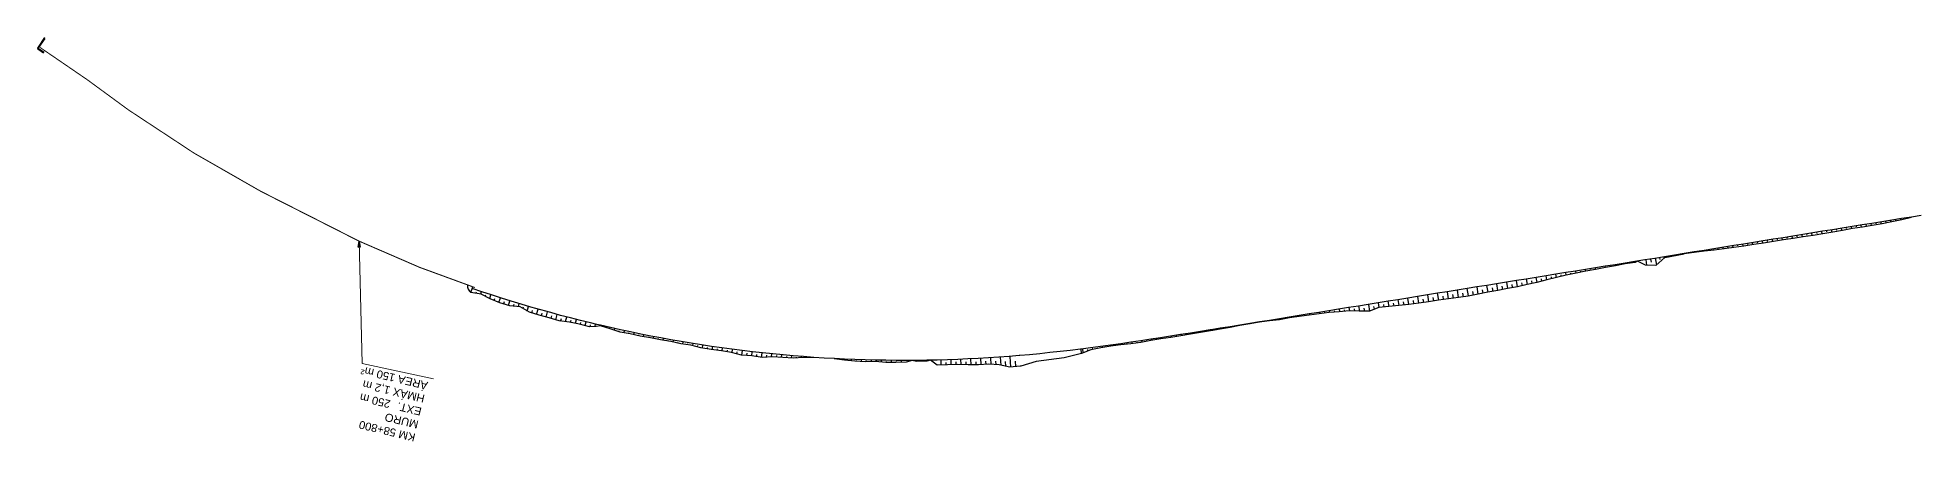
# Model space of a CAD drawing. Header units: metres. Extents: x 288738 to 324331, y 7399322 to 7465117.
# Drawn here: x 309204 to 310143, y 7432464 to 7432666 of the extents above; entities that cross this region are included whole.
import ezdxf

# ---------------------------------------------------------------- set-up
doc = ezdxf.new("R2010")
doc.units = ezdxf.units.M
doc.header["$LTSCALE"] = 10
for name, color, linetype in [('F-HZ-CORREDOR', 7, 'Continuous'), ('F-HZ-CORREDOR-FEAT', 2, 'Continuous'), ('F-HZ-MURO', 210, 'Continuous'), ('F-HZ-MUROS', 210, 'Continuous'), ('F-HZ-TALUDE', 2, 'Continuous')]:
    doc.layers.add(name, color=color, linetype=linetype)
doc.layers.add('U-HZ-TEXTO-MUROS', color=2, linetype='Continuous', lineweight=0)
doc.styles.add('ARIAL', font='arial.ttf')
doc.styles.add('DIM', font='arial.ttf', dxfattribs={"width": 0.8})
doc.dimstyles.new('U-1_2000', dxfattribs={"dimscale": 2, "dimtxt": 1.5, "dimasz": 0.75, "dimexe": 0.75, "dimexo": 0.75, "dimgap": 0.25, "dimtad": 1, "dimzin": 4, "dimtxsty": 'DIM', "dimblk": 'ARCHTICK', "dimcen": 0.7, "dimdle": 0.75, "dimclrd": 256, "dimclre": 256, "dimclrt": 256, "dimaunit": 1, "dimadec": 3, "dimazin": 2, "dimtfac": 1, "dimtofl": 0, "dimtmove": 0, "dimatfit": 3, "dimldrblk": 'CLOSEDBLANK', "dimfxl": 0, "dimtolj": 1, "dimtzin": 0, "dimlwd": -1, "dimlwe": -1, "dimarcsym": 0})

# ---------------------------------------------------------------- blocks, each defined once
blk = doc.blocks.new('_ArchTick')
at = {"color": 0, "linetype": 'ByBlock', "const_width": 0.15}
blk.add_lwpolyline([(-0.5, -0.5), (0.5, 0.5)], dxfattribs=at)

msp = doc.modelspace()

# ---------------------------------------------------------------- linework, layer by layer
at = {"layer": 'F-HZ-CORREDOR', "color": 90, "linetype": 'Continuous', "lineweight": -3}
for p, q in [((310127.327, 7432574.195, 714.527), (310127.399, 7432573.744, 714.222)), ((310129.794, 7432574.592, 714.535), (310129.931, 7432573.746, 713.964)), ((310132.26, 7432574.99, 714.544), (310132.319, 7432574.623, 714.296)), ((310134.724, 7432575.387, 714.552), (310134.821, 7432574.784, 714.145)), ((310137.188, 7432575.784, 714.561), (310137.225, 7432575.555, 714.406)), ((310139.652, 7432576.181, 714.569), (310139.701, 7432575.873, 714.361)), ((310070.561, 7432565.05, 714.294), (310070.748, 7432563.89, 713.51)), ((310073.029, 7432565.447, 714.305), (310073.123, 7432564.866, 713.913)), ((310075.498, 7432565.845, 714.316), (310075.684, 7432564.689, 713.536)), ((310077.966, 7432566.243, 714.328), (310078.059, 7432565.661, 713.935)), ((310080.434, 7432566.64, 714.339), (310080.623, 7432565.464, 713.545)), ((310082.902, 7432567.038, 714.35), (310082.998, 7432566.442, 713.947)), ((310085.37, 7432567.435, 714.361), (310085.565, 7432566.226, 713.544)), ((310087.838, 7432567.833, 714.371), (310087.936, 7432567.223, 713.959)), ((310090.306, 7432568.231, 714.382), (310090.504, 7432567.002, 713.552)), ((310092.775, 7432568.628, 714.392), (310092.874, 7432568.011, 713.975)), ((310095.243, 7432569.026, 714.403), (310095.443, 7432567.785, 713.565)), ((310097.711, 7432569.424, 714.413), (310097.809, 7432568.815, 714.002)), ((310100.179, 7432569.821, 714.423), (310100.369, 7432568.638, 713.624)), ((310102.647, 7432570.219, 714.433), (310102.739, 7432569.645, 714.046)), ((310105.114, 7432570.616, 714.443), (310105.294, 7432569.505, 713.693)), ((310107.582, 7432571.014, 714.453), (310107.669, 7432570.475, 714.089)), ((310110.05, 7432571.412, 714.463), (310110.219, 7432570.365, 713.756)), ((310112.518, 7432571.809, 714.472), (310112.602, 7432571.294, 714.124)), ((310114.987, 7432572.207, 714.481), (310115.151, 7432571.187, 713.793)), ((310117.455, 7432572.604, 714.491), (310117.536, 7432572.102, 714.151)), ((310119.923, 7432573.002, 714.5), (310120.082, 7432572.011, 713.831)), ((310122.391, 7432573.4, 714.509), (310122.469, 7432572.915, 714.181)), ((310124.859, 7432573.797, 714.518), (310125.012, 7432572.849, 713.877)), ((310012.214, 7432555.65, 714.018), (310012.757, 7432552.283, 711.745)), ((310014.292, 7432555.984, 714.028), (310014.456, 7432554.968, 713.341)), ((310016.369, 7432556.319, 714.038), (310016.482, 7432555.618, 713.564)), ((310028.619, 7432558.293, 714.096), (310028.628, 7432558.235, 714.056)), ((310031.086, 7432558.69, 714.107), (310031.114, 7432558.518, 713.991)), ((310033.552, 7432559.087, 714.119), (310033.575, 7432558.948, 714.025)), ((310036.017, 7432559.484, 714.13), (310036.082, 7432559.085, 713.861)), ((310038.484, 7432559.882, 714.142), (310038.523, 7432559.635, 713.975)), ((310040.95, 7432560.279, 714.154), (310041.044, 7432559.697, 713.761)), ((310043.417, 7432560.677, 714.165), (310043.47, 7432560.348, 713.943)), ((310045.884, 7432561.074, 714.177), (310046.002, 7432560.343, 713.684)), ((310048.351, 7432561.471, 714.189), (310048.417, 7432561.064, 713.913)), ((310050.818, 7432561.869, 714.2), (310050.963, 7432560.966, 713.59)), ((310053.285, 7432562.266, 714.212), (310053.361, 7432561.794, 713.893)), ((310055.753, 7432562.664, 714.224), (310055.91, 7432561.692, 713.567)), ((310058.221, 7432563.062, 714.235), (310058.302, 7432562.563, 713.898)), ((310060.689, 7432563.459, 714.247), (310060.854, 7432562.436, 713.556)), ((310063.157, 7432563.857, 714.259), (310063.243, 7432563.327, 713.901)), ((310065.625, 7432564.254, 714.27), (310065.802, 7432563.157, 713.529)), ((310068.093, 7432564.652, 714.282), (310068.184, 7432564.087, 713.901)), ((310007.43, 7432554.879, 713.995), (310007.861, 7432552.202, 712.188)), ((310009.849, 7432555.269, 714.007), (310010.104, 7432553.685, 712.938)), ((309643.1, 7432504.538, 712.294), (309643.105, 7432503.961, 711.909)), ((309645.596, 7432504.569, 712.305), (309645.598, 7432504.336, 712.15)), ((309648.092, 7432504.6, 712.317), (309648.097, 7432504.245, 712.08))]:
    msp.add_line(p, q, dxfattribs=at)
at = {"layer": 'F-HZ-CORREDOR', "color": 10, "linetype": 'Continuous', "lineweight": -3}
for p, q in [((309953.106, 7432543.606, 716.226), (309952.71, 7432546.063, 713.737)), ((309957.953, 7432544.834, 715.808), (309957.627, 7432546.855, 713.76)), ((309960.38, 7432545.431, 715.616), (309960.234, 7432546.342, 714.694)), ((309962.808, 7432546.028, 715.424), (309962.547, 7432547.648, 713.783)), ((309965.247, 7432546.575, 715.284), (309965.129, 7432547.31, 714.539)), ((309967.687, 7432547.122, 715.144), (309967.474, 7432548.442, 713.807)), ((309970.132, 7432547.641, 715.032), (309970.036, 7432548.24, 714.425)), ((309972.578, 7432548.159, 714.921), (309972.405, 7432549.236, 713.83)), ((309975.026, 7432548.665, 714.822), (309974.948, 7432549.149, 714.332)), ((309977.475, 7432549.172, 714.723), (309977.336, 7432550.031, 713.853)), ((309979.931, 7432549.638, 714.665), (309979.867, 7432550.033, 714.265)), ((309982.387, 7432550.104, 714.607), (309982.271, 7432550.826, 713.877)), ((309984.843, 7432550.572, 714.547), (309984.79, 7432550.898, 714.218)), ((309987.298, 7432551.04, 714.487), (309987.205, 7432551.621, 713.9)), ((309989.761, 7432551.47, 714.467), (309989.717, 7432551.744, 714.189)), ((309992.224, 7432551.9, 714.446), (309992.141, 7432552.416, 713.923)), ((309994.683, 7432552.351, 714.403), (309994.646, 7432552.582, 714.169)), ((309997.142, 7432552.803, 714.36), (309997.076, 7432553.211, 713.947)), ((309999.615, 7432553.169, 714.403), (309999.579, 7432553.389, 714.181)), ((310002.088, 7432553.535, 714.447), (310002.012, 7432554.006, 713.97)), ((309420.198, 7432538.465, 713.89), (309421.181, 7432541.339, 710.853)), ((309422.673, 7432538.118, 713.425), (309422.945, 7432538.92, 712.578)), ((309425.149, 7432537.771, 712.959), (309425.539, 7432538.937, 711.73)), ((309427.367, 7432536.63, 713.347), (309427.62, 7432537.398, 712.538)), ((309429.572, 7432535.452, 713.775), (309430.206, 7432537.398, 711.728)), ((309898.994, 7432533.893, 716.952), (309898.442, 7432537.32, 713.481)), ((309903.936, 7432534.649, 717.015), (309903.378, 7432538.116, 713.504)), ((309906.413, 7432534.99, 717.084), (309906.129, 7432536.752, 715.3)), ((309908.889, 7432535.332, 717.152), (309908.313, 7432538.911, 713.527)), ((309911.364, 7432535.689, 717.204), (309911.072, 7432537.499, 715.372)), ((309913.838, 7432536.047, 717.257), (309913.249, 7432539.706, 713.551)), ((309916.311, 7432536.411, 717.302), (309916.014, 7432538.257, 715.432)), ((309918.784, 7432536.778, 717.345), (309918.184, 7432540.501, 713.574)), ((309921.245, 7432537.222, 717.31), (309920.948, 7432539.06, 715.448)), ((309923.705, 7432537.667, 717.273), (309923.12, 7432541.296, 713.597)), ((309926.158, 7432538.146, 717.202), (309925.873, 7432539.92, 715.406)), ((309928.612, 7432538.623, 717.133), (309928.054, 7432542.091, 713.621)), ((309931.076, 7432539.049, 717.116), (309930.799, 7432540.769, 715.374)), ((309933.539, 7432539.477, 717.097), (309932.99, 7432542.886, 713.644)), ((309935.991, 7432539.966, 717.016), (309935.723, 7432541.625, 715.336)), ((309938.442, 7432540.454, 716.936), (309937.923, 7432543.681, 713.667)), ((309940.896, 7432540.933, 716.864), (309940.643, 7432542.506, 715.272)), ((309943.349, 7432541.414, 716.791), (309942.856, 7432544.476, 713.69)), ((309945.793, 7432541.94, 716.672), (309945.557, 7432543.407, 715.187)), ((309948.237, 7432542.468, 716.552), (309947.786, 7432545.27, 713.714)), ((309950.672, 7432543.036, 716.39), (309950.46, 7432544.351, 715.058)), ((309955.529, 7432544.22, 716.017), (309955.349, 7432545.34, 714.883)), ((309431.869, 7432534.47, 714.005), (309432.218, 7432535.554, 712.866)), ((309434.181, 7432533.518, 714.204), (309434.931, 7432535.879, 711.727)), ((309436.564, 7432532.771, 714.201), (309436.934, 7432533.952, 712.964)), ((309438.966, 7432532.077, 714.147), (309439.681, 7432534.389, 711.726)), ((309441.429, 7432531.701, 713.784), (309441.73, 7432532.685, 712.755)), ((309443.916, 7432531.443, 713.308), (309444.373, 7432532.957, 711.727)), ((309446.188, 7432530.539, 713.524), (309446.444, 7432531.4, 712.626)), ((309448.333, 7432529.255, 714.147), (309449.014, 7432531.577, 711.728)), ((309450.603, 7432528.256, 714.471), (309450.985, 7432529.574, 713.1)), ((309452.999, 7432527.542, 714.497), (309453.759, 7432530.203, 711.729)), ((309455.405, 7432526.864, 714.493), (309455.78, 7432528.194, 713.112)), ((309457.825, 7432526.234, 714.45), (309458.552, 7432528.854, 711.732)), ((309462.627, 7432524.846, 714.526), (309463.353, 7432527.541, 711.735)), ((309839.617, 7432527.16, 713.877), (309839.509, 7432527.826, 713.202)), ((309842.088, 7432527.537, 713.91), (309842.033, 7432527.88, 713.562)), ((309844.561, 7432527.901, 713.956), (309844.445, 7432528.621, 713.226)), ((309847.044, 7432528.197, 714.07), (309846.977, 7432528.608, 713.654)), ((309849.527, 7432528.482, 714.195), (309849.377, 7432529.416, 713.249)), ((309852.017, 7432528.709, 714.378), (309851.928, 7432529.261, 713.819)), ((309854.507, 7432528.934, 714.564), (309854.301, 7432530.209, 713.272)), ((309856.998, 7432529.144, 714.764), (309856.88, 7432529.875, 714.024)), ((309859.49, 7432529.311, 715.007), (309859.218, 7432531.001, 713.295)), ((309861.989, 7432529.234, 715.493), (309861.815, 7432530.313, 714.4)), ((309864.488, 7432529.165, 715.969), (309864.066, 7432531.782, 713.318)), ((309866.988, 7432529.171, 716.373), (309866.746, 7432530.673, 714.851)), ((309869.474, 7432529.251, 716.7), (309868.94, 7432532.567, 713.341)), ((309871.818, 7432530.122, 716.225), (309871.59, 7432531.54, 714.789)), ((309874.168, 7432530.964, 715.779), (309873.784, 7432533.348, 713.364)), ((309876.653, 7432531.244, 715.91), (309876.451, 7432532.494, 714.643)), ((309879.137, 7432531.523, 716.041), (309878.715, 7432534.142, 713.388)), ((309881.623, 7432531.786, 716.188), (309881.401, 7432533.163, 714.793)), ((309884.109, 7432532.051, 716.334), (309883.644, 7432534.936, 713.411)), ((309886.594, 7432532.321, 716.474), (309886.352, 7432533.827, 714.948)), ((309889.08, 7432532.592, 716.613), (309888.574, 7432535.731, 713.434)), ((309891.562, 7432532.885, 716.73), (309891.301, 7432534.506, 715.088)), ((309894.045, 7432533.18, 716.845), (309893.506, 7432536.525, 713.457)), ((309896.519, 7432533.536, 716.899), (309896.247, 7432535.229, 715.184)), ((309901.465, 7432534.272, 716.983), (309901.187, 7432535.995, 715.238)), ((309460.234, 7432525.569, 714.451), (309460.593, 7432526.88, 713.092)), ((309465.047, 7432524.245, 714.48), (309465.399, 7432525.571, 713.108)), ((309467.526, 7432523.923, 714.164), (309468.14, 7432526.27, 711.738)), ((309469.999, 7432523.566, 713.887), (309470.267, 7432524.606, 712.814)), ((309472.454, 7432523.091, 713.745), (309472.946, 7432525.032, 711.743)), ((309474.902, 7432522.588, 713.635), (309475.13, 7432523.504, 712.69)), ((309477.315, 7432521.936, 713.693), (309477.779, 7432523.825, 711.748)), ((309479.737, 7432521.356, 713.682), (309479.964, 7432522.294, 712.716)), ((309482.236, 7432521.43, 713.03), (309482.532, 7432522.672, 711.754)), ((309484.708, 7432521.77, 712.133), (309484.751, 7432521.953, 711.945)), ((309487.112, 7432521.155, 712.196), (309487.21, 7432521.58, 711.76)), ((309489.512, 7432520.454, 712.345), (309489.576, 7432520.737, 712.054)), ((309491.878, 7432519.648, 712.62), (309492.063, 7432520.481, 711.767)), ((309494.239, 7432518.826, 712.915), (309494.361, 7432519.385, 712.343)), ((309496.685, 7432518.344, 712.875), (309496.916, 7432519.419, 711.775)), ((309499.155, 7432517.953, 712.745), (309499.254, 7432518.425, 712.262)), ((309501.601, 7432517.445, 712.748), (309501.797, 7432518.39, 711.783)), ((309780.396, 7432517.711, 713.513), (309780.302, 7432518.294, 712.923)), ((309782.861, 7432518.126, 713.504), (309782.816, 7432518.408, 713.219)), ((309785.327, 7432518.539, 713.499), (309785.239, 7432519.084, 712.946)), ((309787.795, 7432518.934, 713.512), (309787.751, 7432519.207, 713.235)), ((309790.264, 7432519.33, 713.524), (309790.175, 7432519.878, 712.969)), ((309792.727, 7432519.758, 713.505), (309792.685, 7432520.017, 713.243)), ((309795.187, 7432520.203, 713.469), (309795.111, 7432520.673, 712.993)), ((309797.642, 7432520.676, 713.404), (309797.61, 7432520.873, 713.204)), ((309800.098, 7432521.144, 713.345), (309800.045, 7432521.468, 713.016)), ((309802.558, 7432521.585, 713.312), (309802.536, 7432521.725, 713.17)), ((309805.02, 7432522.022, 713.284), (309804.981, 7432522.263, 713.039)), ((309807.485, 7432522.439, 713.275), (309807.467, 7432522.55, 713.163)), ((309809.948, 7432522.867, 713.257), (309809.917, 7432523.059, 713.063)), ((309812.402, 7432523.343, 713.189), (309812.393, 7432523.399, 713.131)), ((309814.861, 7432523.792, 713.148), (309814.851, 7432523.853, 713.086)), ((309817.34, 7432524.113, 713.237), (309817.329, 7432524.182, 713.167)), ((309819.821, 7432524.421, 713.34), (309819.784, 7432524.648, 713.109)), ((309822.309, 7432524.667, 713.504), (309822.278, 7432524.856, 713.312)), ((309824.79, 7432524.956, 713.625), (309824.712, 7432525.442, 713.132)), ((309827.239, 7432525.459, 713.529), (309827.208, 7432525.649, 713.336)), ((309829.693, 7432525.932, 713.464), (309829.643, 7432526.237, 713.156)), ((309832.173, 7432526.245, 713.562), (309832.142, 7432526.439, 713.365)), ((309834.654, 7432526.555, 713.662), (309834.577, 7432527.031, 713.179)), ((309837.136, 7432526.851, 713.776), (309837.089, 7432527.14, 713.483)), ((309504.04, 7432516.894, 712.801), (309504.141, 7432517.39, 712.294)), ((309506.497, 7432516.438, 712.769), (309506.688, 7432517.396, 711.793)), ((309508.964, 7432516.031, 712.695), (309509.05, 7432516.471, 712.246)), ((309511.424, 7432515.589, 712.668), (309511.587, 7432516.439, 711.803)), ((309513.881, 7432515.126, 712.67), (309513.96, 7432515.55, 712.239)), ((309516.34, 7432514.676, 712.669), (309516.495, 7432515.518, 711.813)), ((309518.801, 7432514.237, 712.667), (309518.876, 7432514.654, 712.243)), ((309521.248, 7432513.727, 712.745), (309521.407, 7432514.634, 711.825)), ((309523.679, 7432513.145, 712.908), (309523.77, 7432513.676, 712.37)), ((309526.132, 7432512.687, 712.953), (309526.318, 7432513.788, 711.837)), ((309528.615, 7432512.397, 712.839), (309528.696, 7432512.888, 712.341)), ((309531.075, 7432511.982, 712.859), (309531.235, 7432512.979, 711.85)), ((309533.494, 7432511.351, 713.111), (309533.591, 7432511.971, 712.484)), ((309535.925, 7432510.774, 713.314), (309536.145, 7432512.208, 711.863)), ((309538.384, 7432510.324, 713.4), (309538.497, 7432511.081, 712.635)), ((309540.849, 7432509.914, 713.451), (309541.076, 7432511.472, 711.877)), ((309543.333, 7432509.631, 713.388), (309543.439, 7432510.376, 712.636)), ((309545.812, 7432509.316, 713.362), (309546.013, 7432510.772, 711.892)), ((309548.267, 7432508.842, 713.512), (309548.374, 7432509.641, 712.706)), ((309550.719, 7432508.356, 713.676), (309550.947, 7432510.11, 711.907)), ((309553.15, 7432507.771, 713.959), (309553.278, 7432508.785, 712.937)), ((309555.582, 7432507.199, 714.229), (309555.863, 7432509.487, 711.924)), ((309560.567, 7432506.809, 714.045), (309560.808, 7432508.899, 711.94)), ((309725.424, 7432508.063, 714.854), (309725.151, 7432510.232, 712.667)), ((309726.302, 7432508.417, 714.618), (309726.058, 7432510.348, 712.672)), ((309728.621, 7432509.352, 713.994), (309728.537, 7432510.002, 713.338)), ((309730.998, 7432510.081, 713.587), (309730.882, 7432510.966, 712.694)), ((309733.461, 7432510.511, 713.494), (309733.409, 7432510.902, 713.099)), ((309735.925, 7432510.936, 713.41), (309735.831, 7432511.624, 712.716)), ((309738.39, 7432511.352, 713.343), (309738.348, 7432511.657, 713.036)), ((309740.858, 7432511.748, 713.3), (309740.78, 7432512.303, 712.739)), ((309743.332, 7432512.105, 713.303), (309743.294, 7432512.378, 713.027)), ((309745.812, 7432512.416, 713.354), (309745.728, 7432513.002, 712.762)), ((309748.303, 7432512.627, 713.513), (309748.25, 7432512.993, 713.143)), ((309750.788, 7432512.887, 713.625), (309750.666, 7432513.718, 712.785)), ((309753.257, 7432513.279, 713.61), (309753.197, 7432513.681, 713.203)), ((309755.725, 7432513.681, 713.586), (309755.609, 7432514.451, 712.808)), ((309758.187, 7432514.116, 713.536), (309758.133, 7432514.47, 713.177)), ((309760.649, 7432514.547, 713.49), (309760.549, 7432515.199, 712.831)), ((309763.114, 7432514.966, 713.461), (309763.066, 7432515.272, 713.152)), ((309765.581, 7432515.37, 713.449), (309765.489, 7432515.958, 712.854)), ((309768.057, 7432515.715, 713.501), (309768.008, 7432516.029, 713.183)), ((309770.531, 7432516.074, 713.539), (309770.428, 7432516.729, 712.877)), ((309772.996, 7432516.49, 713.524), (309772.946, 7432516.804, 713.206)), ((309775.462, 7432516.903, 713.512), (309775.365, 7432517.508, 712.9)), ((309777.929, 7432517.306, 713.514), (309777.881, 7432517.603, 713.212)), ((309558.075, 7432507.004, 714.137), (309558.205, 7432508.099, 713.034)), ((309563.04, 7432506.444, 714.142), (309563.161, 7432507.534, 713.046)), ((309565.513, 7432506.074, 714.246), (309565.757, 7432508.349, 711.958)), ((309568.004, 7432506.198, 713.874), (309568.103, 7432507.146, 712.92)), ((309570.498, 7432506.372, 713.453), (309570.646, 7432507.842, 711.976)), ((309572.992, 7432506.264, 713.329), (309573.057, 7432506.933, 712.657)), ((309575.486, 7432506.092, 713.273), (309575.604, 7432507.364, 711.995)), ((309577.979, 7432505.903, 713.248), (309578.034, 7432506.522, 712.626)), ((309580.472, 7432505.709, 713.233), (309580.575, 7432506.922, 712.015)), ((309582.967, 7432505.743, 713.003), (309583.007, 7432506.231, 712.514)), ((309585.463, 7432505.879, 712.679), (309585.513, 7432506.521, 712.035)), ((309587.962, 7432505.947, 712.434), (309587.976, 7432506.141, 712.24)), ((309590.462, 7432505.973, 712.238), (309590.474, 7432506.155, 712.056)), ((309602.931, 7432505.171, 712.337), (309602.937, 7432505.284, 712.225)), ((309605.414, 7432504.883, 712.515), (309605.433, 7432505.274, 712.123)), ((309607.898, 7432504.599, 712.694), (309607.911, 7432504.879, 712.414)), ((309610.383, 7432504.325, 712.877), (309610.413, 7432505.056, 712.146)), ((309612.872, 7432504.097, 713.019), (309612.888, 7432504.528, 712.588)), ((309615.369, 7432503.97, 713.072), (309615.398, 7432504.874, 712.168)), ((309617.866, 7432503.882, 713.093), (309617.88, 7432504.338, 712.636)), ((309620.366, 7432503.905, 713.016), (309620.387, 7432504.729, 712.191)), ((309622.865, 7432503.891, 712.979), (309622.873, 7432504.28, 712.591)), ((309625.359, 7432503.723, 713.113), (309625.375, 7432504.622, 712.214)), ((309627.854, 7432503.569, 713.236), (309627.861, 7432504.074, 712.73)), ((309630.353, 7432503.498, 713.291), (309630.364, 7432504.552, 712.236)), ((309632.852, 7432503.443, 713.332), (309632.856, 7432503.985, 712.79)), ((309635.348, 7432503.579, 713.199), (309635.351, 7432504.519, 712.259)), ((309655.259, 7432502.178, 714.929), (309655.19, 7432504.757, 712.349)), ((309657.757, 7432502.281, 714.907), (309657.718, 7432503.554, 713.633)), ((309660.254, 7432502.395, 714.888), (309660.168, 7432504.909, 712.372)), ((309662.751, 7432502.512, 714.87), (309662.704, 7432503.755, 713.626)), ((309665.248, 7432502.46, 715.034), (309665.138, 7432505.098, 712.394)), ((309667.744, 7432502.321, 715.292), (309667.678, 7432503.763, 713.849)), ((309670.242, 7432502.289, 715.454), (309670.093, 7432505.323, 712.417)), ((309672.742, 7432502.333, 715.548), (309672.659, 7432503.891, 713.988)), ((309675.24, 7432502.421, 715.609), (309675.061, 7432505.586, 712.439)), ((309677.737, 7432502.549, 715.638), (309677.641, 7432504.14, 714.044)), ((309680.233, 7432502.562, 715.792), (309680.02, 7432505.885, 712.462)), ((309682.73, 7432502.434, 716.096), (309682.607, 7432504.241, 714.284)), ((309685.206, 7432502.151, 716.56), (309684.915, 7432506.216, 712.484)), ((309687.646, 7432501.606, 717.294), (309687.466, 7432503.999, 714.894)), ((309690.096, 7432501.224, 717.871), (309689.675, 7432506.573, 712.506)), ((309692.585, 7432501.458, 717.853), (309692.366, 7432504.117, 715.185))]:
    msp.add_line(p, q, dxfattribs=at)
at = {"layer": 'F-HZ-CORREDOR-FEAT', "color": 2, "linetype": 'Continuous', "lineweight": -3}
for p, q in [((309206.608, 7432658.196), (309203.734, 7432660.304)), ((309206.83, 7432658.504), (309203.94, 7432660.59)), ((309206.83, 7432658.504), (309203.94, 7432660.59)), ((309206.83, 7432658.504), (309203.94, 7432660.59)), ((310130.357, 7432574.683), (310125.421, 7432573.888)), ((310130.357, 7432574.683), (310125.421, 7432573.888)), ((310130.357, 7432574.683), (310125.421, 7432573.888)), ((310135.293, 7432575.478), (310130.357, 7432574.683)), ((310135.293, 7432575.478), (310130.357, 7432574.683)), ((310135.293, 7432575.478), (310130.357, 7432574.683)), ((310135.386, 7432574.906), (310130.491, 7432573.85)), ((310140.23, 7432576.274), (310135.293, 7432575.478)), ((310140.23, 7432576.274), (310135.293, 7432575.478)), ((310140.23, 7432576.274), (310135.293, 7432575.478)), ((310140.274, 7432576.002), (310135.386, 7432574.906)), ((310145.166, 7432577.069), (310140.23, 7432576.274)), ((310145.166, 7432577.069), (310140.23, 7432576.274)), ((310071.121, 7432565.14), (310066.184, 7432564.345)), ((310071.121, 7432565.14), (310066.184, 7432564.345)), ((310071.121, 7432565.14), (310066.184, 7432564.345)), ((310076.057, 7432565.935), (310071.121, 7432565.14)), ((310076.057, 7432565.935), (310071.121, 7432565.14)), ((310076.057, 7432565.935), (310071.121, 7432565.14)), ((310076.243, 7432564.781), (310071.309, 7432563.973)), ((310080.994, 7432566.73), (310076.057, 7432565.935)), ((310080.994, 7432566.73), (310076.057, 7432565.935)), ((310080.994, 7432566.73), (310076.057, 7432565.935)), ((310081.183, 7432565.552), (310076.243, 7432564.781)), ((310085.93, 7432567.526), (310080.994, 7432566.73)), ((310085.93, 7432567.526), (310080.994, 7432566.73)), ((310085.93, 7432567.526), (310080.994, 7432566.73)), ((310086.125, 7432566.313), (310081.183, 7432565.552)), ((310090.866, 7432568.321), (310085.93, 7432567.526)), ((310090.866, 7432568.321), (310085.93, 7432567.526)), ((310090.866, 7432568.321), (310085.93, 7432567.526)), ((310091.064, 7432567.09), (310086.125, 7432566.313)), ((310095.803, 7432569.116), (310090.866, 7432568.321)), ((310095.803, 7432569.116), (310090.866, 7432568.321)), ((310095.803, 7432569.116), (310090.866, 7432568.321)), ((310096.003, 7432567.874), (310091.064, 7432567.09)), ((310100.739, 7432569.911), (310095.803, 7432569.116)), ((310100.739, 7432569.911), (310095.803, 7432569.116)), ((310100.739, 7432569.911), (310095.803, 7432569.116)), ((310100.928, 7432568.736), (310096.003, 7432567.874)), ((310105.675, 7432570.707), (310100.739, 7432569.911)), ((310105.675, 7432570.707), (310100.739, 7432569.911)), ((310105.675, 7432570.707), (310100.739, 7432569.911)), ((310105.853, 7432569.603), (310100.928, 7432568.736)), ((310110.612, 7432571.502), (310105.675, 7432570.707)), ((310110.612, 7432571.502), (310105.675, 7432570.707)), ((310110.612, 7432571.502), (310105.675, 7432570.707)), ((310110.779, 7432570.463), (310105.853, 7432569.603)), ((310115.548, 7432572.297), (310110.612, 7432571.502)), ((310115.548, 7432572.297), (310110.612, 7432571.502)), ((310115.548, 7432572.297), (310110.612, 7432571.502)), ((310115.712, 7432571.28), (310110.779, 7432570.463)), ((310120.484, 7432573.093), (310115.548, 7432572.297)), ((310120.484, 7432573.093), (310115.548, 7432572.297)), ((310120.484, 7432573.093), (310115.548, 7432572.297)), ((310120.643, 7432572.105), (310115.712, 7432571.28)), ((310125.421, 7432573.888), (310120.484, 7432573.093)), ((310125.421, 7432573.888), (310120.484, 7432573.093)), ((310125.421, 7432573.888), (310120.484, 7432573.093)), ((310125.573, 7432572.944), (310120.643, 7432572.105)), ((310130.491, 7432573.85), (310125.573, 7432572.944)), ((310011.885, 7432555.597), (310006.948, 7432554.801)), ((310011.885, 7432555.597), (310006.948, 7432554.801)), ((310011.885, 7432555.597), (310006.948, 7432554.801)), ((310016.821, 7432556.392), (310011.885, 7432555.597)), ((310016.821, 7432556.392), (310011.885, 7432555.597)), ((310016.821, 7432556.392), (310011.885, 7432555.597)), ((310016.887, 7432555.981), (310012.461, 7432552.019)), ((310021.757, 7432557.187), (310016.821, 7432556.392)), ((310021.757, 7432557.187), (310016.821, 7432556.392)), ((310026.694, 7432557.982), (310021.757, 7432557.187)), ((310026.694, 7432557.982), (310021.757, 7432557.187)), ((310031.63, 7432558.778), (310026.694, 7432557.982)), ((310031.63, 7432558.778), (310026.694, 7432557.982)), ((310031.63, 7432558.778), (310026.694, 7432557.982)), ((310031.66, 7432558.593), (310026.705, 7432557.91)), ((310036.566, 7432559.573), (310031.63, 7432558.778)), ((310036.566, 7432559.573), (310031.63, 7432558.778)), ((310036.566, 7432559.573), (310031.63, 7432558.778)), ((310036.635, 7432559.147), (310031.66, 7432558.593)), ((310041.503, 7432560.368), (310036.566, 7432559.573)), ((310041.503, 7432560.368), (310036.566, 7432559.573)), ((310041.503, 7432560.368), (310036.566, 7432559.573)), ((310041.6, 7432559.767), (310036.635, 7432559.147)), ((310046.439, 7432561.163), (310041.503, 7432560.368)), ((310046.439, 7432561.163), (310041.503, 7432560.368)), ((310046.439, 7432561.163), (310041.503, 7432560.368)), ((310046.559, 7432560.416), (310041.6, 7432559.767)), ((310051.375, 7432561.959), (310046.439, 7432561.163)), ((310051.375, 7432561.959), (310046.439, 7432561.163)), ((310051.375, 7432561.959), (310046.439, 7432561.163)), ((310051.524, 7432561.036), (310046.559, 7432560.416)), ((310056.312, 7432562.754), (310051.375, 7432561.959)), ((310056.312, 7432562.754), (310051.375, 7432561.959)), ((310056.312, 7432562.754), (310051.375, 7432561.959)), ((310056.469, 7432561.776), (310051.524, 7432561.036)), ((310061.248, 7432563.549), (310056.312, 7432562.754)), ((310061.248, 7432563.549), (310056.312, 7432562.754)), ((310061.248, 7432563.549), (310056.312, 7432562.754)), ((310061.414, 7432562.52), (310056.469, 7432561.776)), ((310066.184, 7432564.345), (310061.248, 7432563.549)), ((310066.184, 7432564.345), (310061.248, 7432563.549)), ((310066.184, 7432564.345), (310061.248, 7432563.549)), ((310066.363, 7432563.239), (310061.414, 7432562.52)), ((310071.309, 7432563.973), (310066.363, 7432563.239)), ((309952.648, 7432546.053), (309947.712, 7432545.258)), ((309952.648, 7432546.053), (309947.712, 7432545.258)), ((309952.648, 7432546.053), (309947.712, 7432545.258)), ((309957.585, 7432546.849), (309952.648, 7432546.053)), ((309957.585, 7432546.849), (309952.648, 7432546.053)), ((309957.585, 7432546.849), (309952.648, 7432546.053)), ((309962.521, 7432547.644), (309957.585, 7432546.849)), ((309962.521, 7432547.644), (309957.585, 7432546.849)), ((309962.521, 7432547.644), (309957.585, 7432546.849)), ((309962.782, 7432546.023), (309957.911, 7432544.824)), ((309967.458, 7432548.439), (309962.521, 7432547.644)), ((309967.458, 7432548.439), (309962.521, 7432547.644)), ((309967.458, 7432548.439), (309962.521, 7432547.644)), ((309967.67, 7432547.119), (309962.782, 7432546.023)), ((309972.394, 7432549.234), (309967.458, 7432548.439)), ((309972.394, 7432549.234), (309967.458, 7432548.439)), ((309972.394, 7432549.234), (309967.458, 7432548.439)), ((309972.567, 7432548.157), (309967.67, 7432547.119)), ((309977.33, 7432550.03), (309972.394, 7432549.234)), ((309977.33, 7432550.03), (309972.394, 7432549.234)), ((309977.33, 7432550.03), (309972.394, 7432549.234)), ((309977.469, 7432549.171), (309972.567, 7432548.157)), ((309982.267, 7432550.825), (309977.33, 7432550.03)), ((309982.267, 7432550.825), (309977.33, 7432550.03)), ((309982.267, 7432550.825), (309977.33, 7432550.03)), ((309982.383, 7432550.103), (309977.469, 7432549.171)), ((309987.203, 7432551.62), (309982.267, 7432550.825)), ((309987.203, 7432551.62), (309982.267, 7432550.825)), ((309987.203, 7432551.62), (309982.267, 7432550.825)), ((309987.296, 7432551.04), (309982.383, 7432550.103)), ((309992.139, 7432552.415), (309987.203, 7432551.62)), ((309992.139, 7432552.415), (309987.203, 7432551.62)), ((309992.139, 7432552.415), (309987.203, 7432551.62)), ((309992.222, 7432551.899), (309987.296, 7432551.04)), ((309997.076, 7432553.211), (309992.139, 7432552.415)), ((309997.076, 7432553.211), (309992.139, 7432552.415)), ((309997.076, 7432553.211), (309992.139, 7432552.415)), ((309997.141, 7432552.803), (309992.222, 7432551.899)), ((310002.012, 7432554.006), (309997.076, 7432553.211)), ((310002.012, 7432554.006), (309997.076, 7432553.211)), ((310002.012, 7432554.006), (309997.076, 7432553.211)), ((310002.088, 7432553.535), (309997.141, 7432552.803)), ((310006.948, 7432554.801), (310002.012, 7432554.006)), ((310006.948, 7432554.801), (310002.012, 7432554.006)), ((310012.461, 7432552.019), (310007.364, 7432552.221)), ((309425.258, 7432537.756), (309420.195, 7432538.465)), ((309425.641, 7432538.903), (309420.772, 7432540.549)), ((309425.641, 7432538.903), (309420.772, 7432540.549)), ((309425.641, 7432538.903), (309420.772, 7432540.549)), ((309429.872, 7432535.292), (309425.258, 7432537.756)), ((309430.523, 7432537.294), (309425.641, 7432538.903)), ((309430.523, 7432537.294), (309425.641, 7432538.903)), ((309430.523, 7432537.294), (309425.641, 7432538.903)), ((309435.417, 7432535.722), (309430.523, 7432537.294)), ((309435.417, 7432535.722), (309430.523, 7432537.294)), ((309435.417, 7432535.722), (309430.523, 7432537.294)), ((309898.349, 7432537.305), (309893.412, 7432536.51)), ((309898.349, 7432537.305), (309893.412, 7432536.51)), ((309898.349, 7432537.305), (309893.412, 7432536.51)), ((309903.285, 7432538.101), (309898.349, 7432537.305)), ((309903.285, 7432538.101), (309898.349, 7432537.305)), ((309903.285, 7432538.101), (309898.349, 7432537.305)), ((309908.221, 7432538.896), (309903.285, 7432538.101)), ((309908.221, 7432538.896), (309903.285, 7432538.101)), ((309908.221, 7432538.896), (309903.285, 7432538.101)), ((309913.158, 7432539.691), (309908.221, 7432538.896)), ((309913.158, 7432539.691), (309908.221, 7432538.896)), ((309913.158, 7432539.691), (309908.221, 7432538.896)), ((309918.094, 7432540.486), (309913.158, 7432539.691)), ((309918.094, 7432540.486), (309913.158, 7432539.691)), ((309918.094, 7432540.486), (309913.158, 7432539.691)), ((309918.694, 7432536.761), (309913.747, 7432536.034)), ((309923.03, 7432541.282), (309918.094, 7432540.486)), ((309923.03, 7432541.282), (309918.094, 7432540.486)), ((309923.03, 7432541.282), (309918.094, 7432540.486)), ((309923.616, 7432537.649), (309918.694, 7432536.761)), ((309927.967, 7432542.077), (309923.03, 7432541.282)), ((309927.967, 7432542.077), (309923.03, 7432541.282)), ((309927.967, 7432542.077), (309923.03, 7432541.282)), ((309928.526, 7432538.608), (309923.616, 7432537.649)), ((309932.903, 7432542.872), (309927.967, 7432542.077)), ((309932.903, 7432542.872), (309927.967, 7432542.077)), ((309932.903, 7432542.872), (309927.967, 7432542.077)), ((309933.453, 7432539.46), (309928.526, 7432538.608)), ((309937.839, 7432543.668), (309932.903, 7432542.872)), ((309937.839, 7432543.668), (309932.903, 7432542.872)), ((309937.839, 7432543.668), (309932.903, 7432542.872)), ((309938.36, 7432540.438), (309933.453, 7432539.46)), ((309942.776, 7432544.463), (309937.839, 7432543.668)), ((309942.776, 7432544.463), (309937.839, 7432543.668)), ((309942.776, 7432544.463), (309937.839, 7432543.668)), ((309943.27, 7432541.397), (309938.36, 7432540.438)), ((309947.712, 7432545.258), (309942.776, 7432544.463)), ((309947.712, 7432545.258), (309942.776, 7432544.463)), ((309947.712, 7432545.258), (309942.776, 7432544.463)), ((309948.164, 7432542.451), (309943.27, 7432541.397)), ((309953.045, 7432543.59), (309948.164, 7432542.451)), ((309957.911, 7432544.824), (309953.045, 7432543.59)), ((309434.656, 7432533.322), (309429.872, 7432535.292)), ((309439.614, 7432531.89), (309434.656, 7432533.322)), ((309440.323, 7432534.189), (309435.417, 7432535.722)), ((309440.323, 7432534.189), (309435.417, 7432535.722)), ((309440.323, 7432534.189), (309435.417, 7432535.722)), ((309444.837, 7432531.348), (309439.614, 7432531.89)), ((309445.24, 7432532.693), (309440.323, 7432534.189)), ((309445.24, 7432532.693), (309440.323, 7432534.189)), ((309445.24, 7432532.693), (309440.323, 7432534.189)), ((309449.405, 7432528.614), (309444.837, 7432531.348)), ((309450.169, 7432531.235), (309445.24, 7432532.693)), ((309450.169, 7432531.235), (309445.24, 7432532.693)), ((309450.169, 7432531.235), (309445.24, 7432532.693)), ((309454.351, 7432527.139), (309449.405, 7432528.614)), ((309455.109, 7432529.815), (309450.169, 7432531.235)), ((309455.109, 7432529.815), (309450.169, 7432531.235)), ((309455.109, 7432529.815), (309450.169, 7432531.235)), ((309460.06, 7432528.433), (309455.109, 7432529.815)), ((309460.06, 7432528.433), (309455.109, 7432529.815)), ((309460.06, 7432528.433), (309455.109, 7432529.815)), ((309465.021, 7432527.089), (309460.06, 7432528.433)), ((309465.021, 7432527.089), (309460.06, 7432528.433)), ((309465.021, 7432527.089), (309460.06, 7432528.433)), ((309839.112, 7432527.762), (309834.176, 7432526.967)), ((309839.112, 7432527.762), (309834.176, 7432526.967)), ((309839.112, 7432527.762), (309834.176, 7432526.967)), ((309844.049, 7432528.557), (309839.112, 7432527.762)), ((309844.049, 7432528.557), (309839.112, 7432527.762)), ((309844.049, 7432528.557), (309839.112, 7432527.762)), ((309844.162, 7432527.853), (309839.219, 7432527.099)), ((309848.985, 7432529.353), (309844.049, 7432528.557)), ((309848.985, 7432529.353), (309844.049, 7432528.557)), ((309848.985, 7432529.353), (309844.049, 7432528.557)), ((309849.131, 7432528.446), (309844.162, 7432527.853)), ((309853.921, 7432530.148), (309848.985, 7432529.353)), ((309853.921, 7432530.148), (309848.985, 7432529.353)), ((309853.921, 7432530.148), (309848.985, 7432529.353)), ((309854.122, 7432528.902), (309849.131, 7432528.446)), ((309858.858, 7432530.943), (309853.921, 7432530.148)), ((309858.858, 7432530.943), (309853.921, 7432530.148)), ((309858.858, 7432530.943), (309853.921, 7432530.148)), ((309859.119, 7432529.323), (309854.122, 7432528.902)), ((309863.794, 7432531.738), (309858.858, 7432530.943)), ((309863.794, 7432531.738), (309858.858, 7432530.943)), ((309863.794, 7432531.738), (309858.858, 7432530.943)), ((309864.209, 7432529.165), (309859.119, 7432529.323)), ((309868.731, 7432532.534), (309863.794, 7432531.738)), ((309868.731, 7432532.534), (309863.794, 7432531.738)), ((309868.731, 7432532.534), (309863.794, 7432531.738)), ((309869.271, 7432529.176), (309864.209, 7432529.165)), ((309873.667, 7432533.329), (309868.731, 7432532.534)), ((309873.667, 7432533.329), (309868.731, 7432532.534)), ((309873.667, 7432533.329), (309868.731, 7432532.534)), ((309874.05, 7432530.95), (309869.271, 7432529.176)), ((309878.603, 7432534.124), (309873.667, 7432533.329)), ((309878.603, 7432534.124), (309873.667, 7432533.329)), ((309878.603, 7432534.124), (309873.667, 7432533.329)), ((309879.024, 7432531.511), (309874.05, 7432530.95)), ((309883.54, 7432534.92), (309878.603, 7432534.124)), ((309883.54, 7432534.92), (309878.603, 7432534.124)), ((309883.54, 7432534.92), (309878.603, 7432534.124)), ((309884.004, 7432532.039), (309879.024, 7432531.511)), ((309888.476, 7432535.715), (309883.54, 7432534.92)), ((309888.476, 7432535.715), (309883.54, 7432534.92)), ((309888.476, 7432535.715), (309883.54, 7432534.92)), ((309888.981, 7432532.58), (309884.004, 7432532.039)), ((309893.412, 7432536.51), (309888.476, 7432535.715)), ((309893.412, 7432536.51), (309888.476, 7432535.715)), ((309893.412, 7432536.51), (309888.476, 7432535.715)), ((309893.951, 7432533.167), (309888.981, 7432532.58)), ((309898.901, 7432533.879), (309893.951, 7432533.167)), ((309903.843, 7432534.636), (309898.901, 7432533.879)), ((309908.798, 7432535.319), (309903.843, 7432534.636)), ((309913.747, 7432536.034), (309908.798, 7432535.319)), ((309459.346, 7432525.838), (309454.351, 7432527.139)), ((309464.288, 7432524.344), (309459.346, 7432525.838)), ((309469.446, 7432523.673), (309464.288, 7432524.344)), ((309469.992, 7432525.784), (309465.021, 7432527.089)), ((309469.992, 7432525.784), (309465.021, 7432527.089)), ((309469.992, 7432525.784), (309465.021, 7432527.089)), ((309474.516, 7432522.692), (309469.446, 7432523.673)), ((309474.973, 7432524.516), (309469.992, 7432525.784)), ((309474.973, 7432524.516), (309469.992, 7432525.784)), ((309474.973, 7432524.516), (309469.992, 7432525.784)), ((309479.494, 7432521.348), (309474.516, 7432522.692)), ((309479.964, 7432523.287), (309474.973, 7432524.516)), ((309479.964, 7432523.287), (309474.973, 7432524.516)), ((309479.964, 7432523.287), (309474.973, 7432524.516)), ((309482.875, 7432521.449), (309479.494, 7432521.348)), ((309483.131, 7432522.528), (309479.964, 7432523.287)), ((309483.131, 7432522.528), (309479.964, 7432523.287)), ((309483.131, 7432522.528), (309479.964, 7432523.287)), ((309484.895, 7432521.803), (309482.875, 7432521.449)), ((309484.964, 7432522.097), (309483.131, 7432522.528)), ((309484.964, 7432522.097), (309483.131, 7432522.528)), ((309484.964, 7432522.097), (309483.131, 7432522.528)), ((309489.841, 7432520.357), (309484.895, 7432521.803)), ((309489.973, 7432520.944), (309484.964, 7432522.097)), ((309489.973, 7432520.944), (309484.964, 7432522.097)), ((309489.973, 7432520.944), (309484.964, 7432522.097)), ((309494.734, 7432518.653), (309489.841, 7432520.357)), ((309494.991, 7432519.831), (309489.973, 7432520.944)), ((309494.991, 7432519.831), (309489.973, 7432520.944)), ((309494.991, 7432519.831), (309489.973, 7432520.944)), ((309499.827, 7432517.846), (309494.734, 7432518.653)), ((309500.017, 7432518.756), (309494.991, 7432519.831)), ((309500.017, 7432518.756), (309494.991, 7432519.831)), ((309500.017, 7432518.756), (309494.991, 7432519.831)), ((309504.848, 7432516.711), (309499.827, 7432517.846)), ((309505.052, 7432517.72), (309500.017, 7432518.756)), ((309505.052, 7432517.72), (309500.017, 7432518.756)), ((309505.052, 7432517.72), (309500.017, 7432518.756)), ((309779.857, 7432518.222), (309774.899, 7432517.434)), ((309779.857, 7432518.222), (309774.899, 7432517.434)), ((309779.857, 7432518.222), (309774.899, 7432517.434)), ((309784.807, 7432519.015), (309779.857, 7432518.222)), ((309784.807, 7432519.015), (309779.857, 7432518.222)), ((309784.807, 7432519.015), (309779.857, 7432518.222)), ((309784.894, 7432518.469), (309779.951, 7432517.636)), ((309789.749, 7432519.809), (309784.807, 7432519.015)), ((309789.749, 7432519.809), (309784.807, 7432519.015)), ((309789.749, 7432519.809), (309784.807, 7432519.015)), ((309789.837, 7432519.26), (309784.894, 7432518.469)), ((309791.004, 7432520.012), (309789.749, 7432519.809)), ((309791.004, 7432520.012), (309789.749, 7432519.809)), ((309791.004, 7432520.012), (309789.749, 7432519.809)), ((309791.092, 7432519.467), (309789.837, 7432519.26)), ((309794.685, 7432520.605), (309791.004, 7432520.012)), ((309794.685, 7432520.605), (309791.004, 7432520.012)), ((309794.685, 7432520.605), (309791.004, 7432520.012)), ((309794.763, 7432520.121), (309791.092, 7432519.467)), ((309799.622, 7432521.4), (309794.685, 7432520.605)), ((309799.622, 7432521.4), (309794.685, 7432520.605)), ((309799.622, 7432521.4), (309794.685, 7432520.605)), ((309799.675, 7432521.068), (309794.763, 7432520.121)), ((309804.558, 7432522.195), (309799.622, 7432521.4)), ((309804.558, 7432522.195), (309799.622, 7432521.4)), ((309804.558, 7432522.195), (309799.622, 7432521.4)), ((309804.597, 7432521.95), (309799.675, 7432521.068)), ((309809.494, 7432522.99), (309804.558, 7432522.195)), ((309809.494, 7432522.99), (309804.558, 7432522.195)), ((309809.494, 7432522.99), (309804.558, 7432522.195)), ((309809.527, 7432522.785), (309804.597, 7432521.95)), ((309814.431, 7432523.786), (309809.494, 7432522.99)), ((309814.431, 7432523.786), (309809.494, 7432522.99)), ((309814.431, 7432523.786), (309809.494, 7432522.99)), ((309814.438, 7432523.738), (309809.527, 7432522.785)), ((309819.367, 7432524.581), (309814.431, 7432523.786)), ((309819.367, 7432524.581), (309814.431, 7432523.786)), ((309819.367, 7432524.581), (309814.431, 7432523.786)), ((309819.4, 7432524.379), (309814.438, 7432523.738)), ((309824.303, 7432525.376), (309819.367, 7432524.581)), ((309824.303, 7432525.376), (309819.367, 7432524.581)), ((309824.303, 7432525.376), (309819.367, 7432524.581)), ((309824.385, 7432524.872), (309819.4, 7432524.379)), ((309829.24, 7432526.172), (309824.303, 7432525.376)), ((309829.24, 7432526.172), (309824.303, 7432525.376)), ((309829.24, 7432526.172), (309824.303, 7432525.376)), ((309829.287, 7432525.881), (309824.385, 7432524.872)), ((309834.176, 7432526.967), (309829.24, 7432526.172)), ((309834.176, 7432526.967), (309829.24, 7432526.172)), ((309834.176, 7432526.967), (309829.24, 7432526.172)), ((309834.25, 7432526.506), (309829.287, 7432525.881)), ((309839.219, 7432527.099), (309834.25, 7432526.506)), ((309509.929, 7432515.871), (309504.848, 7432516.711)), ((309510.094, 7432516.722), (309505.052, 7432517.72)), ((309510.094, 7432516.722), (309505.052, 7432517.72)), ((309510.094, 7432516.722), (309505.052, 7432517.72)), ((309514.986, 7432514.917), (309509.929, 7432515.871)), ((309515.144, 7432515.764), (309510.094, 7432516.722)), ((309515.144, 7432515.764), (309510.094, 7432516.722)), ((309515.144, 7432515.764), (309510.094, 7432516.722)), ((309520.053, 7432514.013), (309514.986, 7432514.917)), ((309520.201, 7432514.844), (309515.144, 7432515.764)), ((309520.201, 7432514.844), (309515.144, 7432515.764)), ((309520.201, 7432514.844), (309515.144, 7432515.764)), ((309525.069, 7432512.812), (309520.053, 7432514.013)), ((309525.265, 7432513.963), (309520.201, 7432514.844)), ((309525.265, 7432513.963), (309520.201, 7432514.844)), ((309525.265, 7432513.963), (309520.201, 7432514.844)), ((309530.188, 7432512.213), (309525.069, 7432512.812)), ((309530.335, 7432513.121), (309525.265, 7432513.963)), ((309530.335, 7432513.121), (309525.265, 7432513.963)), ((309530.335, 7432513.121), (309525.265, 7432513.963)), ((309535.194, 7432510.907), (309530.188, 7432512.213)), ((309535.412, 7432512.318), (309530.335, 7432513.121)), ((309535.412, 7432512.318), (309530.335, 7432513.121)), ((309535.412, 7432512.318), (309530.335, 7432513.121)), ((309540.264, 7432509.981), (309535.194, 7432510.907)), ((309540.495, 7432511.554), (309535.412, 7432512.318)), ((309540.495, 7432511.554), (309535.412, 7432512.318)), ((309540.495, 7432511.554), (309535.412, 7432512.318)), ((309545.385, 7432509.398), (309540.264, 7432509.981)), ((309545.583, 7432510.83), (309540.495, 7432511.554)), ((309545.583, 7432510.83), (309540.495, 7432511.554)), ((309545.583, 7432510.83), (309540.495, 7432511.554)), ((309550.452, 7432508.42), (309545.385, 7432509.398)), ((309550.677, 7432510.144), (309545.583, 7432510.83)), ((309550.677, 7432510.144), (309545.583, 7432510.83)), ((309550.677, 7432510.144), (309545.583, 7432510.83)), ((309555.776, 7432509.498), (309550.677, 7432510.144)), ((309555.776, 7432509.498), (309550.677, 7432510.144)), ((309555.776, 7432509.498), (309550.677, 7432510.144)), ((309560.88, 7432508.891), (309555.776, 7432509.498)), ((309560.88, 7432508.891), (309555.776, 7432509.498)), ((309560.88, 7432508.891), (309555.776, 7432509.498)), ((309565.989, 7432508.323), (309560.88, 7432508.891)), ((309565.989, 7432508.323), (309560.88, 7432508.891)), ((309565.989, 7432508.323), (309560.88, 7432508.891)), ((309714.683, 7432508.987), (309709.599, 7432508.427)), ((309719.757, 7432509.575), (309714.683, 7432508.987)), ((309724.82, 7432510.191), (309719.757, 7432509.575)), ((309725.151, 7432510.232), (309724.82, 7432510.191)), ((309729.872, 7432510.833), (309725.151, 7432510.232)), ((309729.872, 7432510.833), (309725.151, 7432510.232)), ((309729.872, 7432510.833), (309725.151, 7432510.232)), ((309729.993, 7432509.905), (309725.424, 7432508.063)), ((309734.914, 7432511.498), (309729.872, 7432510.833)), ((309734.914, 7432511.498), (309729.872, 7432510.833)), ((309734.914, 7432511.498), (309729.872, 7432510.833)), ((309735.011, 7432510.782), (309729.993, 7432509.905)), ((309739.946, 7432512.186), (309734.914, 7432511.498)), ((309739.946, 7432512.186), (309734.914, 7432511.498)), ((309739.946, 7432512.186), (309734.914, 7432511.498)), ((309740.024, 7432511.628), (309735.011, 7432510.782)), ((309744.968, 7432512.892), (309739.946, 7432512.186)), ((309744.968, 7432512.892), (309739.946, 7432512.186)), ((309744.968, 7432512.892), (309739.946, 7432512.186)), ((309745.045, 7432512.351), (309740.024, 7432511.628)), ((309749.98, 7432513.617), (309744.968, 7432512.892)), ((309749.98, 7432513.617), (309744.968, 7432512.892)), ((309749.98, 7432513.617), (309744.968, 7432512.892)), ((309750.103, 7432512.779), (309745.045, 7432512.351)), ((309754.982, 7432514.356), (309749.98, 7432513.617)), ((309754.982, 7432514.356), (309749.98, 7432513.617)), ((309754.982, 7432514.356), (309749.98, 7432513.617)), ((309755.1, 7432513.571), (309750.103, 7432512.779)), ((309759.975, 7432515.11), (309754.982, 7432514.356)), ((309759.975, 7432515.11), (309754.982, 7432514.356)), ((309759.975, 7432515.11), (309754.982, 7432514.356)), ((309760.076, 7432514.449), (309755.1, 7432513.571)), ((309764.958, 7432515.876), (309759.975, 7432515.11)), ((309764.958, 7432515.876), (309759.975, 7432515.11)), ((309764.958, 7432515.876), (309759.975, 7432515.11)), ((309765.048, 7432515.296), (309760.076, 7432514.449)), ((309769.933, 7432516.651), (309764.958, 7432515.876)), ((309769.933, 7432516.651), (309764.958, 7432515.876)), ((309769.933, 7432516.651), (309764.958, 7432515.876)), ((309770.037, 7432515.991), (309765.048, 7432515.296)), ((309774.899, 7432517.434), (309769.933, 7432516.651)), ((309774.899, 7432517.434), (309769.933, 7432516.651)), ((309774.899, 7432517.434), (309769.933, 7432516.651)), ((309774.995, 7432516.827), (309770.037, 7432515.991)), ((309779.951, 7432517.636), (309774.995, 7432516.827)), ((309555.495, 7432507.206), (309550.452, 7432508.42)), ((309560.64, 7432506.803), (309555.495, 7432507.206)), ((309565.744, 7432506.04), (309560.64, 7432506.803)), ((309570.963, 7432506.404), (309565.744, 7432506.04)), ((309571.101, 7432507.794), (309565.989, 7432508.323)), ((309571.101, 7432507.794), (309565.989, 7432508.323)), ((309571.101, 7432507.794), (309565.989, 7432508.323)), ((309576.103, 7432506.049), (309570.963, 7432506.404)), ((309576.218, 7432507.305), (309571.101, 7432507.794)), ((309576.218, 7432507.305), (309571.101, 7432507.794)), ((309576.218, 7432507.305), (309571.101, 7432507.794)), ((309581.237, 7432505.649), (309576.103, 7432506.049)), ((309581.338, 7432506.855), (309576.218, 7432507.305)), ((309581.338, 7432506.855), (309576.218, 7432507.305)), ((309581.338, 7432506.855), (309576.218, 7432507.305)), ((309586.423, 7432505.931), (309581.237, 7432505.649)), ((309586.462, 7432506.445), (309581.338, 7432506.855)), ((309586.462, 7432506.445), (309581.338, 7432506.855)), ((309586.462, 7432506.445), (309581.338, 7432506.855)), ((309591.582, 7432505.985), (309586.423, 7432505.931)), ((309591.588, 7432506.074), (309586.462, 7432506.445)), ((309591.588, 7432506.074), (309586.462, 7432506.445)), ((309591.588, 7432506.074), (309586.462, 7432506.445)), ((309596.718, 7432505.743), (309591.588, 7432506.074)), ((309596.718, 7432505.743), (309591.588, 7432506.074)), ((309601.849, 7432505.45), (309596.718, 7432505.743)), ((309601.849, 7432505.45), (309596.718, 7432505.743)), ((309606.96, 7432504.703), (309601.841, 7432505.298)), ((309606.983, 7432505.198), (309601.849, 7432505.45)), ((309606.983, 7432505.198), (309601.849, 7432505.45)), ((309606.983, 7432505.198), (309601.849, 7432505.45)), ((309612.087, 7432504.137), (309606.96, 7432504.703)), ((309612.118, 7432504.985), (309606.983, 7432505.198)), ((309612.118, 7432504.985), (309606.983, 7432505.198)), ((309612.118, 7432504.985), (309606.983, 7432505.198)), ((309617.227, 7432503.876), (309612.087, 7432504.137)), ((309617.255, 7432504.811), (309612.118, 7432504.985)), ((309617.255, 7432504.811), (309612.118, 7432504.985)), ((309617.255, 7432504.811), (309612.118, 7432504.985)), ((309622.377, 7432503.924), (309617.227, 7432503.876)), ((309622.394, 7432504.677), (309617.255, 7432504.811)), ((309622.394, 7432504.677), (309617.255, 7432504.811)), ((309622.394, 7432504.677), (309617.255, 7432504.811)), ((309627.518, 7432503.578), (309622.377, 7432503.924)), ((309627.533, 7432504.583), (309622.394, 7432504.677)), ((309627.533, 7432504.583), (309622.394, 7432504.677)), ((309627.533, 7432504.583), (309622.394, 7432504.677)), ((309632.665, 7432503.433), (309627.518, 7432503.578)), ((309632.672, 7432504.528), (309627.533, 7432504.583)), ((309632.672, 7432504.528), (309627.533, 7432504.583)), ((309632.672, 7432504.528), (309627.533, 7432504.583)), ((309637.813, 7432503.714), (309632.665, 7432503.433)), ((309637.812, 7432504.512), (309632.672, 7432504.528)), ((309637.812, 7432504.512), (309632.672, 7432504.528)), ((309637.812, 7432504.512), (309632.672, 7432504.528)), ((309642.952, 7432504.536), (309637.812, 7432504.512)), ((309642.952, 7432504.536), (309637.812, 7432504.512)), ((309648.092, 7432504.6), (309642.952, 7432504.536)), ((309648.092, 7432504.6), (309642.952, 7432504.536)), ((309648.092, 7432504.6), (309642.952, 7432504.536)), ((309648.097, 7432504.245), (309642.957, 7432503.952)), ((309653.231, 7432504.703), (309648.092, 7432504.6)), ((309653.231, 7432504.703), (309648.092, 7432504.6)), ((309658.368, 7432504.845), (309653.231, 7432504.703)), ((309658.368, 7432504.845), (309653.231, 7432504.703)), ((309658.368, 7432504.845), (309653.231, 7432504.703)), ((309658.449, 7432502.309), (309653.293, 7432502.097)), ((309663.505, 7432505.028), (309658.368, 7432504.845)), ((309663.505, 7432505.028), (309658.368, 7432504.845)), ((309663.505, 7432505.028), (309658.368, 7432504.845)), ((309663.603, 7432502.552), (309658.449, 7432502.309)), ((309668.64, 7432505.249), (309663.505, 7432505.028)), ((309668.64, 7432505.249), (309663.505, 7432505.028)), ((309668.64, 7432505.249), (309663.505, 7432505.028)), ((309668.781, 7432502.263), (309663.603, 7432502.552)), ((309673.774, 7432505.51), (309668.64, 7432505.249)), ((309673.774, 7432505.51), (309668.64, 7432505.249)), ((309673.774, 7432505.51), (309668.64, 7432505.249)), ((309673.946, 7432502.355), (309668.781, 7432502.263)), ((309678.905, 7432505.811), (309673.774, 7432505.51)), ((309678.905, 7432505.811), (309673.774, 7432505.51)), ((309678.905, 7432505.811), (309673.774, 7432505.51)), ((309679.104, 7432502.62), (309673.946, 7432502.355)), ((309684.033, 7432506.151), (309678.905, 7432505.811)), ((309684.033, 7432506.151), (309678.905, 7432505.811)), ((309684.033, 7432506.151), (309678.905, 7432505.811)), ((309684.3, 7432502.353), (309679.104, 7432502.62)), ((309689.159, 7432506.531), (309684.033, 7432506.151)), ((309689.159, 7432506.531), (309684.033, 7432506.151)), ((309689.159, 7432506.531), (309684.033, 7432506.151)), ((309689.577, 7432501.175), (309684.3, 7432502.353)), ((309694.282, 7432506.951), (309689.159, 7432506.531)), ((309694.282, 7432506.951), (309689.159, 7432506.531)), ((309694.282, 7432506.951), (309689.159, 7432506.531)), ((309694.735, 7432501.66), (309689.577, 7432501.175)), ((309694.56, 7432506.975), (309694.282, 7432506.951)), ((309694.56, 7432506.975), (309694.282, 7432506.951)), ((309694.56, 7432506.975), (309694.282, 7432506.951)), ((309694.618, 7432506.98), (309694.56, 7432506.975)), ((309694.618, 7432506.98), (309694.56, 7432506.975)), ((309694.618, 7432506.98), (309694.56, 7432506.975)), ((309699.398, 7432507.407), (309694.618, 7432506.98)), ((309695.015, 7432501.694), (309694.735, 7432501.66)), ((309695.072, 7432501.704), (309695.015, 7432501.694)), ((309704.504, 7432507.901), (309699.398, 7432507.407)), ((309709.599, 7432508.427), (309704.504, 7432507.901))]:
    msp.add_line(p, q, dxfattribs=at)
at = {"layer": 'F-HZ-MURO', "color": 6, "linetype": 'Continuous', "lineweight": -3}
for p, q in [((309714.683, 7432508.987, 715.127), (309709.599, 7432508.427, 715.735)), ((309719.757, 7432509.575, 714.233), (309714.683, 7432508.987, 715.127)), ((309724.82, 7432510.191, 714.135), (309719.757, 7432509.575, 714.233)), ((309725.151, 7432510.232, 714.115), (309724.82, 7432510.191, 714.135)), ((309699.398, 7432507.407, 715.172), (309694.618, 7432506.98, 715.432)), ((309704.504, 7432507.901, 715.544), (309699.398, 7432507.407, 715.172)), ((309709.599, 7432508.427, 715.735), (309704.504, 7432507.901, 715.544))]:
    msp.add_line(p, q, dxfattribs=at)
at = {"layer": 'F-HZ-MUROS'}
msp.add_lwpolyline([(309204.809, 7432661.124, 0.5, 0.5, 0), (309228.456, 7432644.94, 0.5, 0.5, 0), (309249.055, 7432629.837, 0.5, 0.5, 0), (309281.818, 7432608.227, 0.5, 0.5, 0), (309315.311, 7432589.055, 0.5, 0.5, 0), (309364.274, 7432564.214, 0.5, 0.5, 0), (309394.577, 7432551.088, 0.5, 0.5, 0), (309422.104, 7432541.001, 0, 0, 0)], format="xyseb", dxfattribs=at)
at = {"layer": 'F-HZ-TALUDE'}
for p, q in [((309203.643, 7432660.779, 712.379), (309207.135, 7432666.061)), ((309203.94, 7432660.59, 712.027), (309207.43, 7432665.554))]:
    msp.add_line(p, q, dxfattribs=at)
for points in [[(310016.887, 7432555.981), (310026.705, 7432557.91)], [(310007.364, 7432552.221), (310003.334, 7432554.204), (310002.088, 7432553.535)], [(309642.957, 7432503.952), (309640.712, 7432504.481), (309637.813, 7432503.714)], [(309653.293, 7432502.097), (309649.971, 7432504.661), (309648.097, 7432504.245)], [(309725.424, 7432508.063), (309716.658, 7432505.898), (309702.75, 7432503.95), (309695.072, 7432501.704)]]:
    msp.add_lwpolyline(points, dxfattribs=at)
for centre, radius, start, end in [((309203.94, 7432660.59, 712.379), 0.353, 145.452339, 234.178521), ((309422.84, 7432541.933), 4.346, 174.925706, 232.65015)]:
    msp.add_arc(centre, radius, start, end, dxfattribs=at)

# ---------------------------------------------------------------- texts
at = {"layer": 'U-HZ-TEXTO-MUROS', "linetype": 'Continuous', "lineweight": -3, "insert": (309398.988, 7432493.768), "char_height": 4, "attachment_point": 7, "rotation": 166.494251, "style": 'ARIAL'}
msp.add_mtext('KM 58+800\\PMURO\\PEXT.^I250 m\\PHMÁX 1,2 m\\PÁREA 150 m²', dxfattribs=at)

# ---------------------------------------------------------------- leaders
at = {"layer": 'U-HZ-TEXTO-MUROS', "linetype": 'Continuous', "lineweight": -3}
msp.add_leader([(309364.274, 7432564.214), (309365.9, 7432503.056), (309401.469, 7432495.289)], dimstyle='U-1_2000', override={"dimscale": 1, "dimasz": 3}, dxfattribs=at)

doc.saveas('drawing.dxf')
